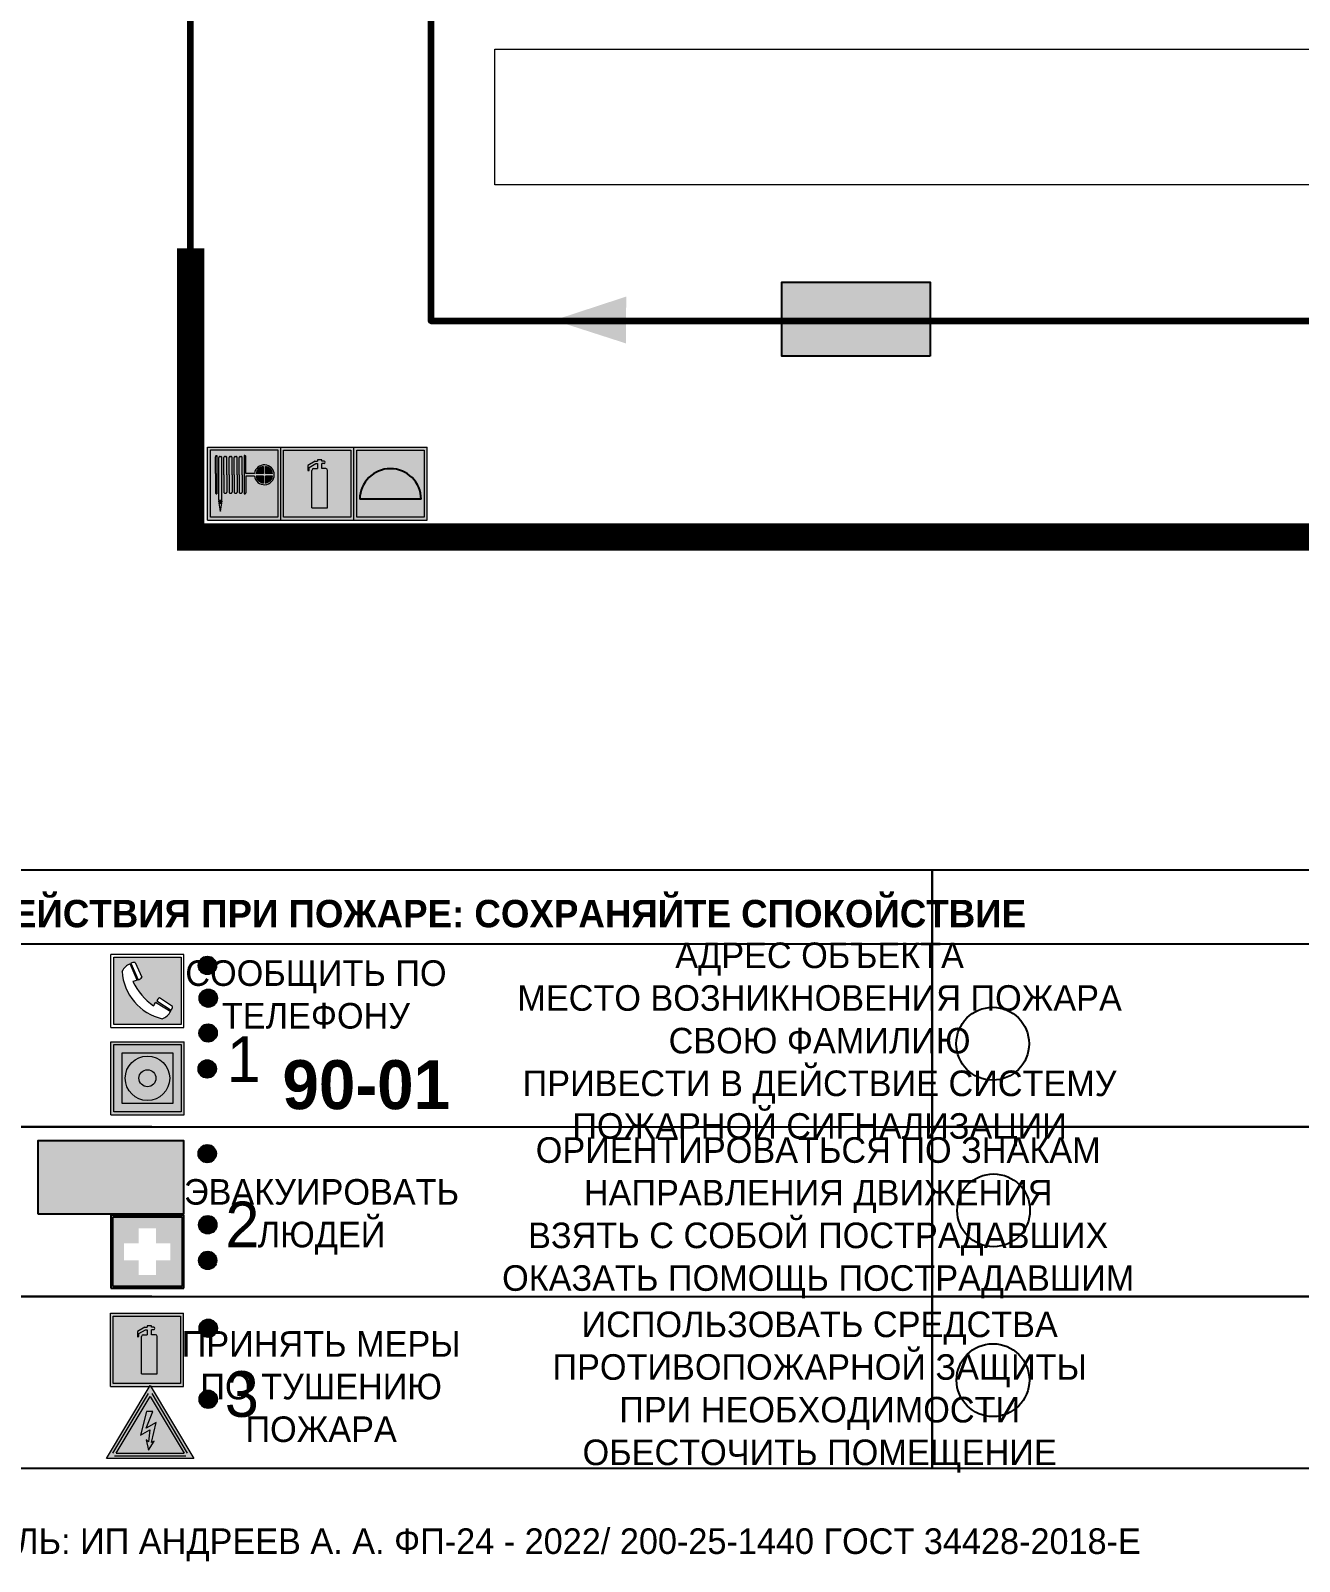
# Model space of a CAD drawing. Header units: millimetres. Extents: x 13114 to 67229, y 22859 to 38520.
# Drawn here: x 32859 to 32997.7, y 25084.2 to 25251.7 of the extents above; entities that cross this region are included whole.
import ezdxf

# ---------------------------------------------------------------- set-up
doc = ezdxf.new("R2010")
doc.units = ezdxf.units.MM
doc.layers.add('План_Штампы', color=7, linetype='Continuous')
doc.styles.add('обычный', font='arial.ttf')

# ---------------------------------------------------------------- blocks, each defined once
blk = doc.blocks.new('A$C3E6D3DDE')
at = {"lineweight": 5}
h = blk.add_hatch(color=40, dxfattribs=at)
h.paths.add_polyline_path([(24.1, 1.45), (16.46, -11.35), (31.74, -11.35)])
h.paths.add_polyline_path([(24.09, -0.46), (30.03, -10.41), (18.14, -10.41)], flags=16)
h.paths.add_polyline_path([(24.54, -3.08), (23.41, -6.02), (25.13, -5.01), (24.33, -8.5), (24.82, -8.27), (23.79, -9.86), (23.4, -8.04), (23.8, -8.43), (24.04, -6.29), (22.39, -7.25), (23.44, -3.08)], flags=0)
h = blk.add_hatch(color=256, dxfattribs=at)
h.paths.add_polyline_path([(24.37, 0.03, 0.567511), (23.82, 0.03), (17.59, -10.4, 0.582454), (17.86, -10.88), (30.32, -10.88, 0.582149), (30.6, -10.4)])
h.paths.add_polyline_path([(24.09, -0.46), (18.14, -10.41), (30.03, -10.41)], flags=16)
h.paths.add_polyline_path([(24.54, -3.08), (23.41, -6.02), (25.13, -5.01), (24.33, -8.5), (24.82, -8.27), (23.79, -9.86), (23.4, -8.04), (23.8, -8.43), (24.04, -6.29), (22.39, -7.25), (23.44, -3.08)], flags=0)
h = blk.add_hatch(color=40, dxfattribs=at)
h.paths.add_polyline_path([(24.09, -0.46), (18.14, -10.41), (30.03, -10.41)])
h.paths.add_polyline_path([(24.82, -8.27), (23.79, -9.86), (23.4, -8.04), (23.8, -8.43), (24.04, -6.29), (22.39, -7.25), (23.44, -3.08), (24.54, -3.08), (23.41, -6.02), (25.13, -5.01), (24.33, -8.5)], flags=16)
at = {"color": 40, "lineweight": 5}
for p, q in [((16.46, -11.35), (24.1, 1.45)), ((24.1, 1.45), (31.74, -11.35))]:
    blk.add_line(p, q, dxfattribs=at)
at = {"lineweight": 5}
for p, q in [((17.59, -10.4), (23.82, 0.03)), ((24.37, 0.03), (30.6, -10.4)), ((18.14, -10.41), (24.09, -0.46)), ((24.09, -0.46), (30.03, -10.41)), ((23.44, -3.08), (22.39, -7.25)), ((23.41, -6.02), (24.54, -3.08)), ((25.13, -5.01), (23.41, -6.02)), ((24.54, -3.08), (23.44, -3.08)), ((24.33, -8.5), (25.13, -5.01)), ((22.39, -7.25), (24.04, -6.29)), ((23.8, -8.43), (23.4, -8.04)), ((23.4, -8.04), (23.79, -9.86)), ((24.04, -6.29), (23.8, -8.43)), ((18.14, -10.41), (30.03, -10.41)), ((23.79, -9.86), (24.82, -8.27)), ((24.82, -8.27), (24.33, -8.5)), ((17.86, -10.88), (30.32, -10.88))]:
    blk.add_line(p, q, dxfattribs=at)
at = {"color": 50, "lineweight": 5}
blk.add_line((31.74, -11.35), (16.46, -11.35), dxfattribs=at)
blk = doc.blocks.new('A$C456E1F9C')
at = {"lineweight": 5}
h = blk.add_hatch(color=242, dxfattribs=at)
h.paths.add_polyline_path([(0.51, -1.47), (0.51, -13.26), (12.29, -13.26), (12.29, -1.47)])
h.paths.add_polyline_path([(5.42, -4.95, -0.254479), (4.78, -5.4), (3.52, -2.53, -0.209735), (4.23, -2.4)], flags=16)
h.paths.add_polyline_path([(8.53, -8.6), (10.87, -10.17), (10.54, -10.76), (8.03, -9.13, -0.192251)], flags=16)
h.paths.add_polyline_path([(4.61, -5.49, 0.005518), (3.87, -5.72, 0.128647), (7.49, -10.01, 0.00809), (7.83, -9.33), (10.47, -10.97, -0.16736), (8.99, -12.25, -0.327862), (1.95, -3.95, -0.166952), (3.36, -2.62)], flags=16)
at = {"color": 242, "lineweight": 5}
for p, q in [((0, -13.77), (0, -0.97)), ((12.8, -0.97), (0, -0.97)), ((4.61, -5.49), (3.36, -2.62)), ((3.52, -2.53), (4.78, -5.4)), ((4.23, -2.4), (5.42, -4.95)), ((12.8, -13.77), (12.8, -0.97)), ((7.83, -9.33), (10.47, -10.97)), ((8.03, -9.13), (10.54, -10.76)), ((10.81, -10.12), (8.53, -8.6)), ((10.54, -10.76), (10.8, -10.3)), ((10.8, -10.3), (10.81, -10.12)), ((0, -13.77), (12.8, -13.77))]:
    blk.add_line(p, q, dxfattribs=at)
blk.add_lwpolyline([(0.51, -1.47), (12.29, -1.47), (12.29, -13.26), (0.51, -13.26)], close=True, dxfattribs=at)
for centre, radius, start, end in [((4.59, -5.34), 2.99, 114.2845, 152.1974), ((4.02, -3.27), 0.891, 76.3284, 123.7092), ((11.12, -3.31), 9.19, 183.9915, 256.6009), ((4.68, -4.59), 0.824, 276.9621, 334.0723), ((14.98, -39.1), 35.17, 107.1487, 108.4135), ((13.86, -0.94), 11.08, 205.5536, 234.8762), ((-13.31, 0.8), 23.44, 332.5487, 334.4027), ((8.94, -9.5), 0.989, 114.4092, 157.9388), ((7.87, -9.46), 3, 291.9291, 329.9329)]:
    blk.add_arc(centre, radius, start, end, dxfattribs=at)
blk = doc.blocks.new('A$C54414219')
at = {"true_color": 0xffffff}
h = blk.add_hatch(color=7, dxfattribs=at)
h.paths.add_polyline_path([(2.39, -9.45), (2.39, -18.3), (11.23, -18.3), (11.23, -9.45)], flags=0)
h.paths.add_polyline_path([(10.71, -13.87, -1), (2.92, -13.87, -1)], flags=0)
h.paths.add_polyline_path([(8.3, -13.87, -1), (5.33, -13.87, -1)], flags=0)
h.paths.add_polyline_path([(0.41, -7.47), (0.41, -20.27), (13.21, -20.27), (13.21, -7.47)])
h.paths.add_polyline_path([(0.92, -19.77), (12.71, -19.77), (12.71, -7.98), (0.92, -7.98)], flags=16)
h.paths.add_polyline_path([(11.23, -9.45), (11.23, -18.3), (2.39, -18.3), (2.39, -9.45)], flags=0)
at = {"lineweight": 5}
h = blk.add_hatch(color=242, dxfattribs=at)
h.paths.add_polyline_path([(12.71, -7.98), (0.92, -7.98), (0.92, -19.77), (12.71, -19.77)])
h.paths.add_polyline_path([(11.23, -18.3), (2.39, -18.3), (2.39, -9.45), (11.23, -9.45)], flags=16)
h.paths.add_polyline_path([(10.71, -13.87, -1), (2.92, -13.87, -1)], flags=0)
h.paths.add_polyline_path([(8.3, -13.87, -1), (5.33, -13.87, -1)], flags=0)
at = {"true_color": 0xffffff}
h = blk.add_hatch(color=7, dxfattribs=at)
h.paths.add_polyline_path([(2.39, -9.45), (2.39, -18.3), (11.23, -18.3), (11.23, -9.45)])
h.paths.add_polyline_path([(10.71, -13.87, -1), (2.92, -13.87, -1)], flags=16)
h.paths.add_polyline_path([(8.3, -13.87, -1), (5.33, -13.87, -1)], flags=0)
at = {"lineweight": 5}
h = blk.add_hatch(color=242, dxfattribs=at)
h.paths.add_polyline_path([(2.92, -13.87, 1), (10.71, -13.87, 1)])
h.paths.add_polyline_path([(8.3, -13.87, -1), (5.33, -13.87, -1)], flags=16)
at = {"color": 242, "lineweight": 5}
for p, q in [((0.41, -20.27), (0.41, -7.47)), ((0.41, -7.47), (13.21, -7.47)), ((0.41, -7.47), (13.21, -7.47)), ((13.21, -20.27), (13.21, -7.47)), ((0.41, -20.27), (13.21, -20.27))]:
    blk.add_line(p, q, dxfattribs=at)
for points in [[(0.92, -7.98), (12.71, -7.98), (12.71, -19.77), (0.92, -19.77)], [(2.39, -9.45), (11.23, -9.45), (11.23, -18.3), (2.39, -18.3)]]:
    blk.add_lwpolyline(points, close=True, dxfattribs=at)
for radius in [3.89, 1.49]:
    blk.add_circle((6.81, -13.87), radius, dxfattribs=at)
blk = doc.blocks.new('A$C32E8229D')
at = {"true_color": 0xffffff}
blk.add_hatch(color=7, dxfattribs=at).paths.add_polyline_path([(0, 0), (0, -8), (16, -8), (16, 0)])
h = blk.add_hatch(color=126)
h.paths.add_polyline_path([(0.2, -0.2), (15.8, -0.2), (15.8, -7.8), (0.2, -7.8)])
h.paths.add_polyline_path([(13.49, -2.05), (12.08, -2.05), (11.37, -2.63, 0.162397), (11.29, -2.84), (11.29, -3.63), (10.35, -3.63), (10.35, -4.05), (11.68, -4.05), (11.68, -3.48), (12.26, -4.28), (11.29, -5.1), (11.29, -6.78), (11.85, -6.78), (11.85, -5.44), (12.8, -4.64), (12.8, -5.94), (14.46, -5.94), (14.46, -5.39), (13.45, -5.39), (13.45, -3.97), (12.46, -2.59), (13.15, -2.59), (13.69, -3.34), (14.18, -3)], flags=16)
h.paths.add_polyline_path([(10.74, -1.82, 1), (11.8, -1.82, 1)], flags=16)
h.paths.add_polyline_path([(9.39, -3.59), (5.99, -3.59), (6.56, -3.03), (5.91, -3.03), (5.1, -3.83), (5.91, -4.64), (6.56, -4.64), (5.99, -4.09), (9.39, -4.09)], flags=16)
h.paths.add_polyline_path([(4.29, -1.08), (1.72, -1.08), (1.72, -6.6), (4.29, -6.6)], flags=16)
at = {"color": 126}
blk.add_lwpolyline([(16, -8), (0, -8), (0, 0), (16, 0)], close=True, dxfattribs=at)
blk = doc.blocks.new('A$C18900ED3')
h = blk.add_hatch(color=126)
h.paths.add_polyline_path([(-0.18, -0.18), (-7.02, -0.18), (-7.02, -7.02), (-0.18, -7.02)])
h.paths.add_polyline_path([(-5.89, -4.46), (-5.89, -2.77), (-4.46, -2.77), (-4.46, -1.31), (-2.77, -1.31), (-2.77, -2.77), (-1.33, -2.77), (-1.33, -4.46), (-2.77, -4.46), (-2.77, -5.89), (-4.46, -5.89), (-4.46, -4.46)], flags=16)
at = {"color": 126}
for p, q in [((-7.2, 0), (-7.2, -7.2)), ((0, 0), (-7.2, 0)), ((0, -7.2), (0, 0)), ((-7.02, -7.02), (-7.02, -0.18)), ((-7.02, -0.18), (-0.18, -0.18)), ((-0.18, -0.18), (-0.18, -7.02)), ((-7.2, -7.2), (0, -7.2)), ((-0.18, -7.02), (-7.02, -7.02))]:
    blk.add_line(p, q, dxfattribs=at)
blk = doc.blocks.new('A$C3AD82952')
at = {"true_color": 0xf5f5ff}
h = blk.add_hatch(color=7, dxfattribs=at)
h.dxf.hatch_style = 1
h.paths.add_polyline_path([(8.21, 8.73, 0.414214), (7.89, 9.05), (7.22, 9.05), (7.22, 9.92), (7.59, 9.92, 1), (7.57, 10.36), (7.22, 10.36), (7.22, 10.6), (6.43, 10.6), (6.43, 10.36), (6.01, 10.36), (4.74, 9.59), (4.74, 8.69), (4.98, 8.73), (4.98, 9.26), (6.12, 9.91), (6.43, 9.91), (6.43, 9.05), (5.76, 9.05, 0.414214), (5.44, 8.73), (5.44, 2.2), (8.21, 2.2)], flags=0)
h.paths.add_polyline_path([(12.8, 12.8), (0, 12.8), (0, 0), (12.8, 0)])
h.paths.add_polyline_path([(0.51, 12.29), (12.29, 12.29), (12.29, 0.51), (0.51, 0.51)], flags=16)
h.paths.add_polyline_path([(4.74, 9.59), (6.01, 10.36), (6.43, 10.36), (6.43, 10.6), (7.22, 10.6), (7.22, 10.36), (7.59, 10.36, -0.94586), (7.59, 9.92), (7.22, 9.92), (7.22, 9.05), (7.89, 9.05, -0.414214), (8.21, 8.73), (8.21, 2.2), (5.44, 2.2), (5.44, 8.73, -0.414214), (5.76, 9.05), (6.43, 9.05), (6.43, 9.91), (6.12, 9.91), (4.98, 9.26), (4.98, 8.73), (4.74, 8.69)], flags=0)
h = blk.add_hatch(color=242)
h.dxf.hatch_style = 1
h.paths.add_polyline_path([(12.29, 12.29), (0.51, 12.29), (0.51, 0.51), (12.29, 0.51)])
h.paths.add_polyline_path([(4.74, 8.69), (4.74, 9.59), (6.01, 10.36), (6.43, 10.36), (6.43, 10.6), (7.22, 10.6), (7.22, 10.36), (7.59, 10.36, -0.94586), (7.59, 9.92), (7.22, 9.92), (7.22, 9.05), (7.89, 9.05, -0.414214), (8.21, 8.73), (8.21, 2.2), (5.44, 2.2), (5.44, 8.73, -0.414214), (5.76, 9.05), (6.43, 9.05), (6.43, 9.91), (6.12, 9.91), (4.98, 9.26), (4.98, 8.73)], flags=16)
h = blk.add_hatch(color=7, dxfattribs=at)
h.dxf.hatch_style = 1
h.paths.add_polyline_path([(8.21, 8.73, 0.414214), (7.89, 9.05), (7.22, 9.05), (7.22, 9.92), (7.59, 9.92, 1), (7.57, 10.36), (7.22, 10.36), (7.22, 10.6), (6.43, 10.6), (6.43, 10.36), (6.01, 10.36), (4.74, 9.59), (4.74, 8.69), (4.98, 8.73), (4.98, 9.26), (6.12, 9.91), (6.43, 9.91), (6.43, 9.05), (5.76, 9.05, 0.414214), (5.44, 8.73), (5.44, 2.2), (8.21, 2.2)])
at = {"color": 242, "lineweight": 5}
for p, q in [((0, 0), (0, 12.8)), ((0, 12.8), (12.8, 12.8)), ((12.8, 0), (12.8, 12.8)), ((6.01, 10.36), (4.74, 9.59)), ((4.74, 9.59), (4.74, 8.69)), ((4.74, 8.69), (4.98, 8.73)), ((4.98, 9.26), (6.12, 9.91)), ((4.98, 8.73), (4.98, 9.26)), ((5.44, 2.2), (5.44, 8.73)), ((5.76, 9.05), (6.43, 9.05)), ((6.01, 10.36), (6.43, 10.36)), ((6.12, 9.91), (6.43, 9.91)), ((7.22, 10.6), (6.43, 10.6)), ((6.43, 10.6), (6.43, 10.36)), ((6.43, 9.91), (6.43, 9.05)), ((7.22, 10.36), (7.22, 10.6)), ((7.59, 10.36), (7.22, 10.36)), ((7.22, 9.05), (7.22, 9.92)), ((7.59, 9.92), (7.22, 9.92)), ((7.89, 9.05), (7.22, 9.05)), ((8.21, 2.2), (8.21, 8.73)), ((0, 0), (12.8, 0)), ((5.44, 2.2), (8.21, 2.2))]:
    blk.add_line(p, q, dxfattribs=at)
blk.add_lwpolyline([(0.51, 12.29), (12.29, 12.29), (12.29, 0.51), (0.51, 0.51)], close=True, dxfattribs=at)
for centre, radius, start, end in [((5.76, 8.73), 0.32, 90, 180), ((7.58, 10.14), 0.223, 273.1875, 86.8125), ((7.89, 8.73), 0.32, 0, 90)]:
    blk.add_arc(centre, radius, start, end, dxfattribs=at)
blk = doc.blocks.new('A$C37112FD5')
at = {"true_color": 0xf5f5ff}
h = blk.add_hatch(color=7, dxfattribs=at)
h.dxf.hatch_style = 1
h.paths.add_polyline_path([(12.8, -7.4), (0, -7.4), (0, -20.2), (12.8, -20.2)])
h.paths.add_polyline_path([(12.29, -7.91), (12.29, -19.69), (0.51, -19.69), (0.51, -7.91)], flags=16)
h.paths.add_polyline_path([(4.98, -9.04, -0.42597), (5.17, -9.22), (5.17, -12.25), (5.17, -15.29, -0.432244), (4.98, -15.47), (4.83, -15.47, -0.42597), (4.64, -15.29), (4.64, -12.25), (4.64, -9.22, -0.432244), (4.83, -9.04)], flags=0)
h.paths.add_polyline_path([(4.28, -9.22), (4.28, -12.25), (4.28, -15.29, -0.432244), (4.09, -15.47), (3.94, -15.47, -0.42597), (3.75, -15.29), (3.75, -12.25), (3.75, -9.22, -0.432244), (3.94, -9.04), (4.09, -9.04, -0.42597)], flags=0)
h.paths.add_polyline_path([(5.72, -9.04), (5.87, -9.04, -0.42597), (6.06, -9.22), (6.06, -12.25), (6.06, -15.29, -0.432244), (5.87, -15.47), (5.72, -15.47, -0.42597), (5.53, -15.29), (5.53, -12.25), (5.53, -9.22, -0.432244)], flags=0)
h.paths.add_polyline_path([(6.42, -8.9), (6.5, -8.9, -0.42597), (6.69, -9.08), (6.69, -12.03), (8.21, -12.03, -15.824349), (8.21, -12.47), (6.69, -12.47), (6.69, -15.42, -0.432244), (6.5, -15.6), (6.42, -15.6)], flags=0)
h.paths.add_polyline_path([(3.39, -9.22), (3.39, -12.25), (3.39, -15.29, -0.432244), (3.2, -15.47), (3.05, -15.47, -0.42597), (2.85, -15.29), (2.85, -12.25), (2.85, -9.22, -0.432244), (3.05, -9.04), (3.2, -9.04, -0.42597)], flags=0)
h.paths.add_polyline_path([(2.5, -9.22), (2.5, -16.71), (1.96, -16.71), (1.96, -9.22, -0.432244), (2.15, -9.04), (2.31, -9.04, -0.42597)], flags=0)
h.paths.add_polyline_path([(1.61, -8.9), (1.61, -15.6), (1.57, -15.6, -0.42597), (1.37, -15.42), (1.37, -12.03), (1.37, -9.09, -0.432244), (1.57, -8.9)], flags=0)
h.paths.add_polyline_path([(9.76, -10.81), (9.76, -12.03), (8.49, -12.03, -0.336371)], flags=0)
h.paths.add_polyline_path([(8.49, -12.47), (9.76, -12.47), (9.76, -13.7, -0.336371)], flags=0)
h.paths.add_polyline_path([(10.11, -10.81, -0.336371), (11.38, -12.03), (10.11, -12.03)], flags=0)
h.paths.add_polyline_path([(10.11, -12.47), (11.38, -12.47, -0.336371), (10.11, -13.7)], flags=0)
h.paths.add_polyline_path([(2.5, -16.84), (2.5, -17.05), (1.97, -17.05), (1.97, -16.84)], flags=0)
h.paths.add_polyline_path([(2.5, -17.24, -0.033778), (2.24, -18.6, -0.033778), (1.97, -17.24)], flags=0)
h = blk.add_hatch(color=242)
h.dxf.hatch_style = 1
h.paths.add_polyline_path([(12.29, -7.91), (0.51, -7.91), (0.51, -19.69), (12.29, -19.69)])
h.paths.add_polyline_path([(6.42, -15.6), (6.42, -8.9), (6.5, -8.9, -0.42597), (6.69, -9.08), (6.69, -12.03), (8.21, -12.03, -15.824349), (8.21, -12.47), (6.69, -12.47), (6.69, -15.42, -0.432244), (6.5, -15.6)], flags=16)
h.paths.add_polyline_path([(5.87, -15.47), (5.72, -15.47, -0.42597), (5.53, -15.29), (5.53, -12.25), (5.53, -9.22, -0.432244), (5.72, -9.04), (5.87, -9.04, -0.42597), (6.06, -9.22), (6.06, -12.25), (6.06, -15.29, -0.432244)], flags=16)
h.paths.add_polyline_path([(4.98, -15.47), (4.83, -15.47, -0.42597), (4.64, -15.29), (4.64, -12.25), (4.64, -9.22, -0.432244), (4.83, -9.04), (4.98, -9.04, -0.42597), (5.17, -9.22), (5.17, -12.25), (5.17, -15.29, -0.432244)], flags=16)
h.paths.add_polyline_path([(4.09, -15.47), (3.94, -15.47, -0.42597), (3.75, -15.29), (3.75, -12.25), (3.75, -9.22, -0.432244), (3.94, -9.04), (4.09, -9.04, -0.42597), (4.28, -9.22), (4.28, -12.25), (4.28, -15.29, -0.432244)], flags=16)
h.paths.add_polyline_path([(3.2, -15.47), (3.05, -15.47, -0.42597), (2.85, -15.29), (2.85, -12.25), (2.85, -9.22, -0.432244), (3.05, -9.04), (3.2, -9.04, -0.42597), (3.39, -9.22), (3.39, -12.25), (3.39, -15.29, -0.432244)], flags=16)
h.paths.add_polyline_path([(2.5, -17.05), (1.97, -17.05), (1.97, -16.84), (2.5, -16.84)], flags=16)
h.paths.add_polyline_path([(2.5, -17.24, -0.033778), (2.24, -18.6, -0.033778), (1.97, -17.24)], flags=16)
h.paths.add_polyline_path([(2.5, -16.71), (1.96, -16.71), (1.96, -9.22, -0.432244), (2.15, -9.04), (2.31, -9.04, -0.42597), (2.5, -9.22)], flags=16)
h.paths.add_polyline_path([(1.61, -15.6), (1.57, -15.6, -0.42597), (1.37, -15.42), (1.37, -12.03), (1.37, -9.09, -0.432244), (1.57, -8.9), (1.61, -8.9)], flags=16)
h.paths.add_polyline_path([(8.49, -12.47), (9.76, -12.47), (9.76, -13.7, -0.336371)], flags=0)
h.paths.add_polyline_path([(10.11, -13.7), (10.11, -12.47), (11.38, -12.47, -0.336371)], flags=0)
h.paths.add_polyline_path([(8.49, -12.03, -0.336371), (9.76, -10.81), (9.76, -12.03)], flags=0)
h.paths.add_polyline_path([(10.11, -12.03), (10.11, -10.81, -0.336371), (11.38, -12.03)], flags=0)
h = blk.add_hatch(color=7, dxfattribs=at)
h.dxf.hatch_style = 1
h.paths.add_polyline_path([(1.61, -8.9), (1.57, -8.9, 0.432244), (1.37, -9.09), (1.37, -12.03), (1.37, -15.42, 0.42597), (1.57, -15.6), (1.61, -15.6)])
h.paths.add_polyline_path([(2.5, -9.22, 0.42597), (2.31, -9.04), (2.15, -9.04, 0.432244), (1.96, -9.22), (1.96, -16.71), (2.5, -16.71)])
h.paths.add_polyline_path([(2.5, -16.84), (1.97, -16.84), (1.97, -17.05), (2.5, -17.05)])
h.paths.add_polyline_path([(2.5, -17.24), (1.97, -17.24, 0.033778), (2.24, -18.6, 0.033778)])
h.paths.add_polyline_path([(3.39, -12.25), (3.39, -9.22, 0.42597), (3.2, -9.04), (3.05, -9.04, 0.432244), (2.85, -9.22), (2.85, -12.25), (2.85, -15.29, 0.42597), (3.05, -15.47), (3.2, -15.47, 0.432244), (3.39, -15.29)])
h.paths.add_polyline_path([(4.28, -12.25), (4.28, -9.22, 0.42597), (4.09, -9.04), (3.94, -9.04, 0.432244), (3.75, -9.22), (3.75, -12.25), (3.75, -15.29, 0.42597), (3.94, -15.47), (4.09, -15.47, 0.432244), (4.28, -15.29)])
h.paths.add_polyline_path([(5.17, -12.25), (5.17, -9.22, 0.42597), (4.98, -9.04), (4.83, -9.04, 0.432244), (4.64, -9.22), (4.64, -12.25), (4.64, -15.29, 0.42597), (4.83, -15.47), (4.98, -15.47, 0.432244), (5.17, -15.29)])
h.paths.add_polyline_path([(6.06, -12.25), (6.06, -9.22, 0.42597), (5.87, -9.04), (5.72, -9.04, 0.432244), (5.53, -9.22), (5.53, -12.25), (5.53, -15.29, 0.42597), (5.72, -15.47), (5.87, -15.47, 0.432244), (6.06, -15.29)])
h.paths.add_polyline_path([(6.69, -12.47), (8.21, -12.47, 15.824349), (8.21, -12.03), (6.69, -12.03), (6.69, -9.08, 0.42597), (6.5, -8.9), (6.42, -8.9), (6.42, -15.6), (6.5, -15.6, 0.432244), (6.69, -15.42)])
h.paths.add_polyline_path([(8.49, -12.47), (9.76, -12.47), (9.76, -13.7, -0.336371)], flags=16)
h.paths.add_polyline_path([(8.49, -12.03, -0.336371), (9.76, -10.81), (9.76, -12.03)], flags=16)
h.paths.add_polyline_path([(10.11, -12.47), (11.38, -12.47, -0.336371), (10.11, -13.7)], flags=16)
h.paths.add_polyline_path([(10.11, -12.03), (10.11, -10.81, -0.336371), (11.38, -12.03)], flags=16)
h = blk.add_hatch(color=242)
h.dxf.hatch_style = 1
h.paths.add_polyline_path([(9.76, -10.81, 0.336371), (8.49, -12.03), (9.76, -12.03)])
h.paths.add_polyline_path([(10.11, -10.81), (10.11, -12.03), (11.38, -12.03, 0.336371)])
h.paths.add_polyline_path([(11.38, -12.47), (10.11, -12.47), (10.11, -13.7, 0.336371)])
h.paths.add_polyline_path([(9.76, -12.47), (8.49, -12.47, 0.336371), (9.76, -13.7)])
at = {"color": 242, "lineweight": 5}
for p, q in [((0, -20.2), (0, -7.4)), ((0, -7.4), (12.8, -7.4)), ((12.8, -20.2), (12.8, -7.4)), ((1.37, -12.03), (1.37, -9.08)), ((1.57, -8.9), (1.61, -8.9)), ((1.61, -8.9), (1.61, -15.6)), ((1.96, -16.71), (1.96, -9.22)), ((2.15, -9.04), (2.31, -9.04)), ((2.5, -16.71), (2.5, -9.22)), ((2.85, -12.25), (2.85, -9.22)), ((3.05, -9.04), (3.2, -9.04)), ((3.39, -12.25), (3.39, -9.22)), ((3.75, -12.25), (3.75, -9.22)), ((3.94, -9.04), (4.09, -9.04)), ((4.28, -12.25), (4.28, -9.22)), ((4.64, -12.25), (4.64, -9.22)), ((4.83, -9.04), (4.98, -9.04)), ((5.17, -12.25), (5.17, -9.22)), ((5.53, -12.25), (5.53, -9.22)), ((5.72, -9.04), (5.87, -9.04)), ((6.06, -12.25), (6.06, -9.22)), ((6.42, -8.9), (6.42, -15.6)), ((6.5, -8.9), (6.42, -8.9)), ((6.69, -12.03), (6.69, -9.08)), ((1.37, -12.03), (1.37, -15.42)), ((2.85, -12.25), (2.85, -15.29)), ((3.39, -12.25), (3.39, -15.29)), ((3.75, -12.25), (3.75, -15.29)), ((4.28, -12.25), (4.28, -15.29)), ((4.64, -12.25), (4.64, -15.29)), ((5.17, -12.25), (5.17, -15.29)), ((5.53, -12.25), (5.53, -15.29)), ((6.06, -12.25), (6.06, -15.29)), ((8.21, -12.03), (6.69, -12.03)), ((8.21, -12.47), (6.69, -12.47)), ((6.69, -12.47), (6.69, -15.42)), ((9.76, -12.03), (8.49, -12.03)), ((9.76, -12.47), (8.49, -12.47)), ((9.76, -10.81), (9.76, -12.03)), ((9.76, -12.47), (9.76, -13.7)), ((10.11, -10.81), (10.11, -12.03)), ((11.38, -12.03), (10.11, -12.03)), ((11.38, -12.47), (10.11, -12.47)), ((10.11, -12.47), (10.11, -13.7)), ((1.57, -15.6), (1.61, -15.6)), ((3.05, -15.47), (3.2, -15.47)), ((3.94, -15.47), (4.09, -15.47)), ((4.83, -15.47), (4.98, -15.47)), ((5.72, -15.47), (5.87, -15.47)), ((6.42, -15.6), (6.5, -15.6)), ((1.96, -16.71), (2.5, -16.71)), ((1.97, -16.84), (2.5, -16.84)), ((1.97, -17.05), (1.97, -16.84)), ((2.5, -17.05), (1.97, -17.05)), ((1.97, -17.24), (2.5, -17.24)), ((2.5, -16.84), (2.5, -17.05)), ((0, -20.2), (12.8, -20.2))]:
    blk.add_line(p, q, dxfattribs=at)
blk.add_lwpolyline([(0.51, -7.91), (12.29, -7.91), (12.29, -19.69), (0.51, -19.69)], close=True, dxfattribs=at)
for centre, radius, start, end in [((1.56, -9.09), 0.182, 87.1027, 180.6071), ((2.15, -9.22), 0.182, 87.1027, 180.6071), ((2.32, -9.22), 0.182, 359.3929, 92.8973), ((3.04, -9.22), 0.182, 87.1027, 180.6071), ((3.21, -9.22), 0.182, 359.3929, 92.8973), ((3.93, -9.22), 0.182, 87.1027, 180.6071), ((4.1, -9.22), 0.182, 359.3929, 92.8973), ((4.82, -9.22), 0.182, 87.1027, 180.6071), ((4.99, -9.22), 0.182, 359.3929, 92.8973), ((5.71, -9.22), 0.182, 87.1027, 180.6071), ((5.88, -9.22), 0.182, 359.3929, 92.8973), ((6.51, -9.09), 0.182, 359.3929, 92.8973), ((9.93, -12.25), 1.74, 187.2319, 172.7681), ((9.93, -12.25), 1.46, 96.9927, 171.3585), ((9.93, -12.25), 1.46, 188.6415, 263.0073), ((9.93, -12.25), 1.46, 8.6415, 83.0073), ((9.93, -12.25), 1.46, 276.9927, 351.3585), ((1.56, -15.42), 0.182, 179.3929, 272.8973), ((3.04, -15.29), 0.182, 179.3929, 272.8973), ((3.21, -15.29), 0.182, 267.1027, 0.6071), ((3.93, -15.29), 0.182, 179.3929, 272.8973), ((4.1, -15.29), 0.182, 267.1027, 0.6071), ((4.82, -15.29), 0.182, 179.3929, 272.8973), ((4.99, -15.29), 0.182, 267.1027, 0.6071), ((5.71, -15.29), 0.182, 179.3929, 272.8973), ((5.88, -15.29), 0.182, 267.1027, 0.6071), ((6.51, -15.42), 0.182, 267.1027, 0.6071), ((12.17, -15.98), 10.27, 187.041, 194.7793), ((-7.7, -15.98), 10.27, 345.2207, 352.959)]:
    blk.add_arc(centre, radius, start, end, dxfattribs=at)
blk = doc.blocks.new('A$C1E1F2D43')
at = {"true_color": 0xffffff}
blk.add_hatch(color=7, dxfattribs=at).paths.add_polyline_path([(8, 0), (0, 0), (0, -8), (8, -8)])
h = blk.add_hatch(color=242)
h.paths.add_polyline_path([(0.32, -0.32), (0.32, -7.68), (7.68, -7.68), (7.68, -0.32)])
h.paths.add_polyline_path([(7.35, -5.71), (0.65, -5.71, -1)], flags=16)
at = {"color": 242, "lineweight": 5}
for p, q in [((0, 0), (8, 0)), ((0, -8), (0, 0)), ((0, 0), (8, 0)), ((8, -8), (8, 0)), ((0, -8), (8, -8))]:
    blk.add_line(p, q, dxfattribs=at)
at = {"color": 242}
blk.add_line((7.35, -5.71), (0.65, -5.71), dxfattribs=at)
at = {"color": 242, "lineweight": 5}
blk.add_lwpolyline([(0.32, -0.32), (7.68, -0.32), (7.68, -7.68), (0.32, -7.68)], close=True, dxfattribs=at)
at = {"color": 242}
blk.add_arc((4, -5.71), 3.35, 0, 180, dxfattribs=at)

msp = doc.modelspace()

# ---------------------------------------------------------------- hatches: boundary and pattern name
at = {"lineweight": 0}
h = msp.add_hatch(color=256, dxfattribs=at)
h.dxf.hatch_style = 1
h.paths.add_polyline_path([(32879.28, 25149.4, 1), (32877.34, 25149.4, 1)])
h = msp.add_hatch(color=256, dxfattribs=at)
h.dxf.hatch_style = 1
h.paths.add_polyline_path([(32879.38, 25145.82, 1), (32877.45, 25145.82, 1)])
h = msp.add_hatch(color=256, dxfattribs=at)
h.dxf.hatch_style = 1
h.paths.add_polyline_path([(32879.34, 25142.01, 1), (32877.41, 25142.01, 1)])
h = msp.add_hatch(color=256, dxfattribs=at)
h.dxf.hatch_style = 1
h.paths.add_polyline_path([(32879.26, 25138.08, 1), (32877.33, 25138.08, 1)])
h = msp.add_hatch(color=256, dxfattribs=at)
h.dxf.hatch_style = 1
h.paths.add_polyline_path([(32879.27, 25128.81, 1), (32877.34, 25128.81, 1)])
h = msp.add_hatch(color=256, dxfattribs=at)
h.dxf.hatch_style = 1
h.paths.add_polyline_path([(32879.31, 25121.03, 1), (32877.38, 25121.03, 1)])
h = msp.add_hatch(color=256, dxfattribs=at)
h.dxf.hatch_style = 1
h.paths.add_polyline_path([(32879.3, 25117.13, 1), (32877.37, 25117.13, 1)])
h = msp.add_hatch(color=256, dxfattribs=at)
h.dxf.hatch_style = 1
h.paths.add_polyline_path([(32879.36, 25109.71, 1), (32877.43, 25109.71, 1)])
h = msp.add_hatch(color=256, dxfattribs=at)
h.dxf.hatch_style = 1
h.paths.add_polyline_path([(32879.37, 25101.94, 1), (32877.44, 25101.94, 1)])

# ---------------------------------------------------------------- linework, layer by layer
at = {"lineweight": 100}
msp.add_lwpolyline([(32876.47, 25227.86), (32876.47, 25348.41)], dxfattribs=at)
at = {"color": 126, "lineweight": 100, "true_color": 0x008754}
msp.add_lwpolyline([(32902.76, 25328.5), (32902.76, 25219.94), (33257.48, 25219.94), (33257.48, 25345.45)], dxfattribs=at)
at = {"lineweight": 0}
msp.add_lwpolyline([(32909.75, 25249.63), (33206.63, 25249.63), (33206.63, 25234.81), (32909.75, 25234.81)], close=True, dxfattribs=at)
at = {"lineweight": 100, "const_width": 3}
for points in [[(33319.16, 25229.32), (33319.16, 25196.27), (32877.11, 25196.27)], [(32876.47, 25227.86), (32876.47, 25196.27), (32877.11, 25196.27)]]:
    msp.add_lwpolyline(points, dxfattribs=at)
for points in [[(32813.8, 25151.76), (32957.57, 25151.76), (32957.57, 25159.81), (32813.8, 25159.81)], [(32957.57, 25151.76), (33101.33, 25151.76), (33101.33, 25159.81), (32957.57, 25159.81)], [(32813.8, 25151.76), (32957.57, 25151.76), (32957.57, 25094.36), (32813.8, 25094.36)], [(32957.57, 25151.76), (33101.33, 25151.76), (33101.33, 25094.36), (32957.57, 25094.36)]]:
    msp.add_lwpolyline(points, close=True)
for points in [[(32872.22, 25131.76), (32813.8, 25131.76), (32957.57, 25131.76)], [(33015.98, 25131.76), (32957.57, 25131.76), (33101.33, 25131.76)], [(32872.22, 25113.19), (32813.8, 25113.19), (32957.57, 25113.19)], [(33015.98, 25113.19), (32957.57, 25113.19), (33101.33, 25113.19)]]:
    msp.add_lwpolyline(points)
for centre, radius in [((32878.31, 25149.4), 0.966), ((32878.41, 25145.82), 0.966), ((32964.19, 25140.84), 3.98), ((32878.38, 25142.01), 0.966), ((32878.29, 25138.08), 0.966), ((32878.3, 25128.81), 0.966), ((32964.29, 25122.61), 3.98), ((32878.35, 25121.03), 0.966), ((32878.34, 25117.13), 0.966), ((32878.4, 25109.71), 0.966), ((32964.22, 25104.03), 3.98), ((32878.4, 25101.94), 0.966)]:
    msp.add_circle(centre, radius)
at = {"layer": 'План_Штампы', "color": 126, "true_color": 0x008754}
msp.add_solid([(32924.11, 25222.58), (32924.1, 25217.45), (32916.22, 25219.99)], dxfattribs=at)

# ---------------------------------------------------------------- block references
for name, p, xscale, yscale, zscale in [('A$C37112FD5', (32878.33, 25210.74), 0.6249984004534781, 0.6249984004534781, 0.6249984004534781), ('A$C3AD82952', (32886.33, 25198.11), 0.625, 0.625, 0.625), ('A$C456E1F9C', (32867.75, 25151.22), 0.625, 0.625, 0.625), ('A$C54414219', (32867.5, 25145.73), 0.625, 0.625, 0.625), ('A$C18900ED3', (32875.75, 25122.09), 1.111111111007631, 1.111111111007631, 1.111111111007631), ('A$C3AD82952', (32867.7, 25103.35), 0.625, 0.625, 0.625), ('A$C3E6D3DDE', (32856.99, 25102.54), 0.625, 0.625, 0.625)]:
    msp.add_blockref(name, p, dxfattribs=dict(xscale=xscale, yscale=yscale, zscale=zscale))
at = {"color": 1}
msp.add_blockref('A$C1E1F2D43', (32894.33, 25206.11), dxfattribs=at)
at = {"xscale": -1}
msp.add_blockref('A$C32E8229D', (32875.75, 25130.23), dxfattribs=at)
at = {"layer": 'План_Штампы', "color": 126, "true_color": 0x008754, "xscale": 1.012510887696, "yscale": 1.012510887696, "zscale": 1.012510887696, "rotation": 359.9978653237144}
msp.add_blockref('A$C32E8229D', (32941.15, 25224.17), dxfattribs=at)

# ---------------------------------------------------------------- texts
at = {"lineweight": 0, "attachment_point": 5, "style": 'обычный'}
for s, insert, char_height, width in [('{\\fProxima Nova Rg|b1|i0|c204|p2;ДЕЙСТВИЯ ПРИ ПОЖАРЕ: СОХРАНЯЙТЕ СПОКОЙСТВИЕ\\H1.6644x; }', (32910.96, 25154.64), 3, 175.1736), ('\\pi-8.4,l8.4,t8.4;{\\fProxima Nova Rg|b0|i0|c204|p2;АДРЕС ОБЪЕКТА\\PМЕСТО ВОЗНИКНОВЕНИЯ ПОЖАРА \\PСВОЮ ФАМИЛИЮ\\PПРИВЕСТИ В ДЕЙСТВИЕ СИСТЕМУ \\PПОЖАРНОЙ СИГНАЛИЗАЦИИ}', (32945.26, 25140.77), 2.8, 126.6484), ('{\\fProxima Nova Rg|b0|i0|c204|p2;СООБЩИТЬ ПО \\PТЕЛЕФОНУ}', (32890.18, 25146.21), 2.8, 126.6484), ('{\\fProxima Nova Rg|b0|i0|c204|p2;1\\H1.1667x; }', (32882.29, 25139.14), 5, 126.6484), ('{\\fProxima Nova Rg|b1|i0|c204|p2;\\H1.0714x;90-01\\fProxima Nova Rg|b0|i0|c204|p2;\\H0.93331x; \\H1.3449x; }', (32895.68, 25136.32), 5, 126.6484), ('\\pi-8.4,l8.4,t8.4;{\\fProxima Nova Rg|b0|i0|c204|p2;ОРИЕНТИРОВАТЬСЯ ПО ЗНАКАМ \\PНАПРАВЛЕНИЯ ДВИЖЕНИЯ\\PВЗЯТЬ С СОБОЙ ПОСТРАДАВШИХ\\PОКАЗАТЬ ПОМОЩЬ ПОСТРАДАВШИМ}', (32945.11, 25121.8), 2.8, 126.6484), ('{\\fProxima Nova Rg|b0|i0|c204|p2;ЭВАКУИРОВАТЬ \\PЛЮДЕЙ}', (32890.79, 25121.89), 2.8, 126.6484), ('{\\fProxima Nova Rg|b0|i0|c204|p2;2\\H1.1967x; }', (32882.14, 25121.06), 5, 126.6484), ('\\pi-8.4,l8.4,t8.4;{\\fProxima Nova Rg|b0|i0|c204|p2;ИСПОЛЬЗОВАТЬ СРЕДСТВА \\PПРОТИВОПОЖАРНОЙ ЗАЩИТЫ \\PПРИ НЕОБХОДИМОСТИ \\PОБЕСТОЧИТЬ ПОМЕЩЕНИЕ}', (32945.27, 25102.73), 2.8, 126.6484), ('{\\fProxima Nova Rg|b0|i0|c204|p2;ПРИНЯТЬ МЕРЫ \\PПО ТУШЕНИЮ \\PПОЖАРА}', (32890.75, 25103.31), 2.8, 126.6484), ('{\\fProxima Nova Rg|b0|i0|c204|p2;3\\H1.1967x; }', (32882.07, 25102.48), 5, 126.6484), ('\\pi-8.4,l8.4,t8.4;{\\fProxima Nova Rg|b0|i0|c204|p2;ИЗГОТОВИТЕЛЬ: ИП АНДРЕЕВ А. А.\\fProxima Nova Rg|b0|i0|c0|p2; \\fProxima Nova Rg|b0|i0|c204|p2;ФП-24 - 2022/ 200-25-1440 ГОСТ 34428-2018-Е\\H1.2266x; }', (32906.36, 25086.01), 2.8, 191.3484)]:
    msp.add_mtext(s, dxfattribs=dict(at, insert=insert, char_height=char_height, width=width))

doc.saveas('drawing.dxf')
